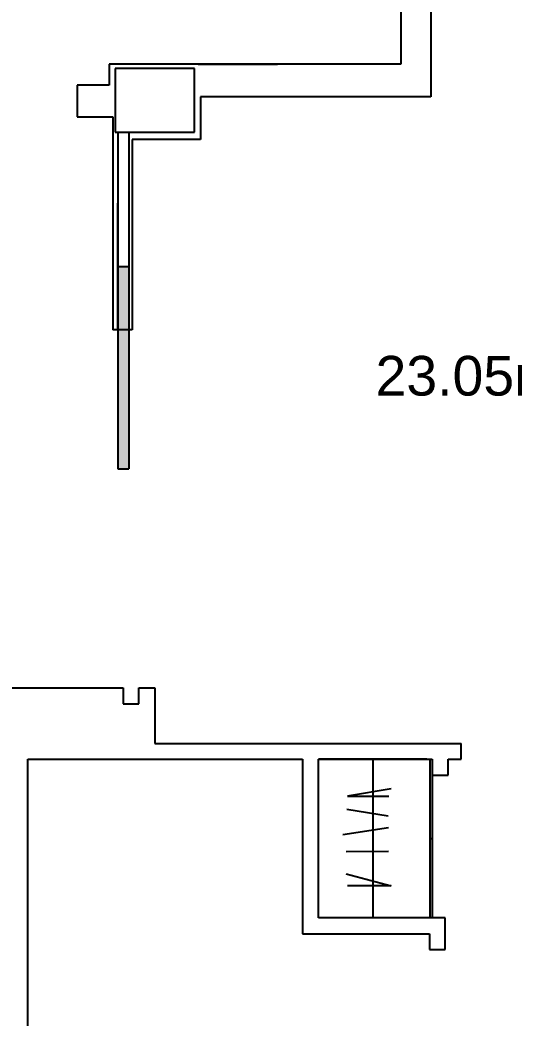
# Model space of a CAD drawing. Header units: millimetres. Extents: x 2377 to 4712, y -254 to 3188.
# Drawn here: x 4037.5 to 4097.3, y 1791.7 to 1912.4 of the extents above; entities that cross this region are included whole.
import ezdxf

# ---------------------------------------------------------------- set-up
doc = ezdxf.new("R2010")
doc.units = ezdxf.units.MM
doc.linetypes.add('DASHED2', pattern=[0.375, 0.25, -0.125])
doc.layers.add('Area', color=6, linetype='Continuous')
doc.styles.get("Standard").update_dxf_attribs({"font": 'arial.ttf'})

msp = doc.modelspace()

# ---------------------------------------------------------------- hatches: boundary and pattern name
h = msp.add_hatch(color=256)
h.dxf.hatch_style = 1
h.paths.add_polyline_path([(4050.68, 1882.58), (4049.36, 1882.58), (4049.36, 1874.91), (4050.68, 1874.91)])
h = msp.add_hatch(color=256)
h.dxf.hatch_style = 1
h.paths.add_polyline_path([(4050.68, 1874.91), (4049.36, 1874.91), (4049.36, 1858.13), (4050.68, 1858.13)])

# ---------------------------------------------------------------- linework, layer by layer
for p, q in [((4083.59, 1918.57), (4083.59, 1907.06)), ((4087.22, 1914.98), (4087.22, 1903.11)), ((4083.59, 1907.06), (4048.3, 1907.06)), ((4048.3, 1907.06), (4048.3, 1904.52)), ((4059.07, 1907.06), (4068.66, 1907.06)), ((4058.65, 1906.51), (4049.05, 1906.51)), ((4049.05, 1906.51), (4049.05, 1898.84)), ((4058.65, 1898.84), (4058.65, 1906.51)), ((4048.3, 1904.52), (4044.46, 1904.52)), ((4044.46, 1904.52), (4044.46, 1900.68)), ((4087.22, 1903.11), (4059.38, 1903.11)), ((4059.38, 1903.11), (4059.38, 1897.93)), ((4044.46, 1900.68), (4048.76, 1900.68)), ((4048.76, 1900.68), (4048.76, 1874.91)), ((4049.05, 1898.84), (4058.65, 1898.84)), ((4049.36, 1898.84), (4049.36, 1874.91)), ((4050.68, 1898.84), (4050.68, 1874.91)), ((4059.38, 1897.93), (4051.11, 1897.93)), ((4051.11, 1897.93), (4051.11, 1874.91)), ((4049.36, 1874.91), (4049.36, 1890.26)), ((4049.36, 1874.91), (4049.36, 1882.58)), ((4049.36, 1882.58), (4050.68, 1882.58)), ((4050.68, 1874.91), (4048.76, 1874.91)), ((4049.36, 1874.91), (4049.36, 1858.13)), ((4051.11, 1874.91), (4050.68, 1874.91)), ((4050.68, 1874.91), (4050.68, 1858.13)), ((4049.36, 1858.13), (4050.68, 1858.13)), ((4021.22, 1831.62), (4050, 1831.62)), ((4050, 1831.62), (4050, 1829.71)), ((4051.92, 1829.71), (4051.92, 1831.62)), ((4051.92, 1831.62), (4053.83, 1831.62)), ((4053.83, 1831.62), (4053.83, 1824.91)), ((4050, 1829.71), (4051.92, 1829.71)), ((4053.83, 1824.91), (4090.89, 1824.91)), ((4090.89, 1822.99), (4090.89, 1824.91)), ((4090.89, 1822.99), (4090.89, 1824.91)), ((4038.49, 1764.04), (4038.49, 1822.99)), ((4038.49, 1822.99), (4071.71, 1822.99)), ((4071.71, 1822.99), (4071.71, 1801.89)), ((4073.62, 1803.81), (4073.62, 1822.99)), ((4073.62, 1822.99), (4087.4, 1822.99)), ((4085.14, 1822.99), (4073.62, 1822.99)), ((4086.73, 1822.99), (4080.21, 1822.99)), ((4080.21, 1822.99), (4080.21, 1803.81)), ((4085.14, 1822.99), (4087.05, 1822.99)), ((4087.08, 1822.99), (4087.08, 1803.81)), ((4087.4, 1822.99), (4087.4, 1821.07)), ((4087.4, 1822.99), (4087.4, 1803.81)), ((4089.32, 1822.99), (4090.89, 1822.99)), ((4089.32, 1821.07), (4089.32, 1822.99)), ((4089.32, 1822.99), (4090.89, 1822.99)), ((4087.4, 1821.07), (4089.32, 1821.07)), ((4082.41, 1819.4), (4077.13, 1818.52)), ((4077.13, 1818.52), (4082.16, 1818.52)), ((4077.05, 1816.94), (4082.05, 1816.16)), ((4082.12, 1814.69), (4076.58, 1813.85)), ((4087.08, 1813.4), (4087.4, 1813.4)), ((4082.12, 1811.82), (4077, 1811.79)), ((4076.98, 1809.15), (4082.42, 1807.69)), ((4082.42, 1807.69), (4077.14, 1807.69)), ((4088.97, 1803.81), (4073.62, 1803.81)), ((4085.14, 1803.81), (4073.62, 1803.81)), ((4088.97, 1799.97), (4088.97, 1803.81)), ((4071.71, 1801.89), (4087.05, 1801.89)), ((4087.05, 1801.89), (4087.05, 1801.89)), ((4087.05, 1801.89), (4087.05, 1799.97)), ((4087.05, 1799.97), (4088.97, 1799.97))]:
    msp.add_line(p, q)

# ---------------------------------------------------------------- texts
at = {"layer": 'Area', "linetype": 'DASHED2', "insert": (4080.53, 1871.77), "char_height": 4.796, "attachment_point": 1}
msp.add_mtext_dynamic_manual_height_columns('23.05m²', width=34.4611, gutter_width=23.98, heights=[0], dxfattribs=at)

doc.saveas('drawing.dxf')
